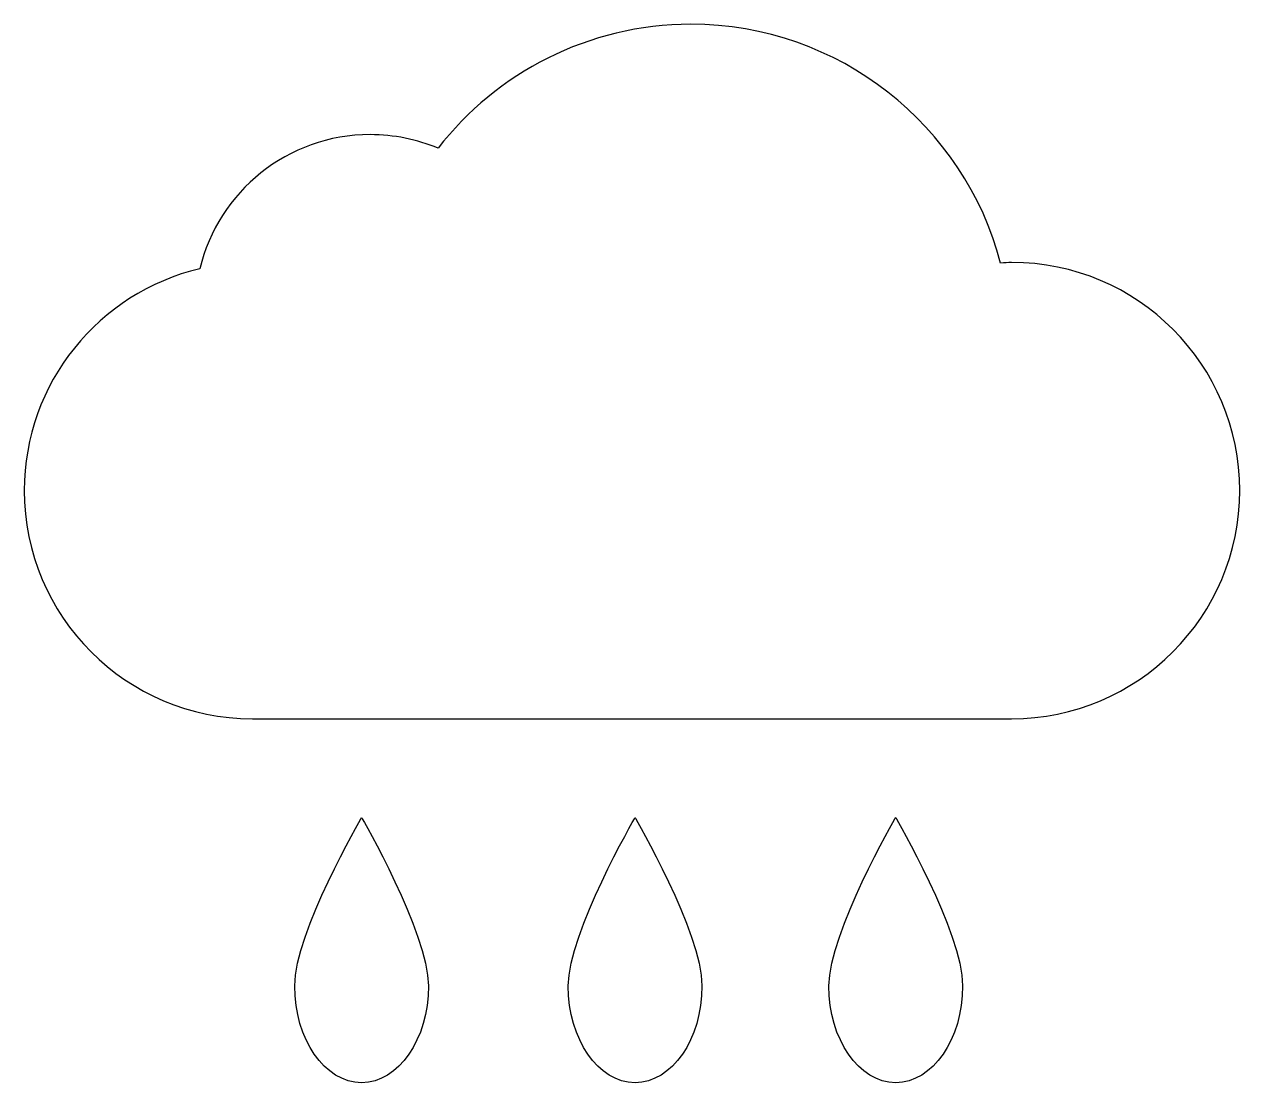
# Model space of a CAD drawing. Header units: centimetres. Extents: x -12 to 12, y -10.5 to 10.5.
import ezdxf

# ---------------------------------------------------------------- set-up
doc = ezdxf.new("R2010")
doc.units = ezdxf.units.CM
doc.header["$MEASUREMENT"] = 0
doc.layers.add('Layer 1', color=7, linetype='Continuous')

msp = doc.modelspace()

# ---------------------------------------------------------------- linework, layer by layer
at = {"layer": 'Layer 1'}
for points, knots in [([(12.02525, 1.24428), (12.02525, -1.24783), (10.00513, -3.26874), (7.51246, -3.26874), (7.51246, -3.26874), (7.51246, -3.26874), (-7.51246, -3.26874), (-7.51246, -3.26874), (-7.51246, -3.26874), (-10.00513, -3.26872), (-12.02525, -1.24804), (-12.02525, 1.24407), (-12.02525, 1.24407), (-12.02525, 3.37762), (-10.54271, 5.16157), (-8.55259, 5.632), (-8.55259, 5.632), (-8.18503, 7.15441), (-6.81711, 8.28596), (-5.1822, 8.28596), (-5.1822, 8.28596), (-4.70614, 8.28596), (-4.252, 8.18976), (-3.83886, 8.01627), (-3.83886, 8.01627), (-2.67715, 9.50572), (-0.86997, 10.46787), (1.16584, 10.46787), (1.16584, 10.46787), (4.10801, 10.46811), (6.57604, 8.46291), (7.29526, 5.74601), (7.29526, 5.74601), (7.36768, 5.74892), (7.43933, 5.7571), (7.51246, 5.7571), (7.51246, 5.7571), (10.00513, 5.75707), (12.02525, 3.73618), (12.02525, 1.24428)], [0, 0, 0, 0, 0.09090909, 0.09090909, 0.09090909, 0.09090909, 0.18181818, 0.18181818, 0.18181818, 0.18181818, 0.27272727, 0.27272727, 0.27272727, 0.27272727, 0.36363636, 0.36363636, 0.36363636, 0.36363636, 0.45454545, 0.45454545, 0.45454545, 0.45454545, 0.54545455, 0.54545455, 0.54545455, 0.54545455, 0.63636364, 0.63636364, 0.63636364, 0.63636364, 0.72727273, 0.72727273, 0.72727273, 0.72727273, 0.81818182, 0.81818182, 0.81818182, 0.81818182, 1, 1, 1, 1]), ([(-5.35156, -5.22534), (-5.35156, -5.22534), (-6.67382, -7.49615), (-6.67382, -8.55406), (-6.67382, -8.55406), (-6.67361, -9.61189), (-6.0816, -10.4697), (-5.35156, -10.4697), (-5.35156, -10.4697), (-4.62136, -10.4697), (-4.0288, -9.61192), (-4.0288, -8.55406), (-4.0288, -8.55406), (-4.02877, -7.49615), (-5.35156, -5.22534), (-5.35156, -5.22534), (-5.35156, -5.22534), (-5.35156, -5.22534), (-5.35156, -5.22534), (-5.35156, -5.22534)], [0, 0, 0, 0, 0.16666667, 0.16666667, 0.16666667, 0.16666667, 0.33333333, 0.33333333, 0.33333333, 0.33333333, 0.5, 0.5, 0.5, 0.5, 0.66666667, 0.66666667, 0.66666667, 0.66666667, 1, 1, 1, 1]), ([(0.06156, -5.22534), (0.06156, -5.22534), (-1.26064, -7.49615), (-1.26064, -8.55406), (-1.26064, -8.55406), (-1.26064, -9.61189), (-0.66863, -10.4697), (0.06135, -10.4697), (0.06135, -10.4697), (0.79218, -10.4697), (1.3844, -9.61192), (1.3844, -8.55406), (1.3844, -8.55406), (1.38442, -7.49615), (0.06137, -5.22534), (0.06156, -5.22534), (0.06156, -5.22534), (0.06156, -5.22534), (0.06156, -5.22534), (0.06156, -5.22534)], [0, 0, 0, 0, 0.16666667, 0.16666667, 0.16666667, 0.16666667, 0.33333333, 0.33333333, 0.33333333, 0.33333333, 0.5, 0.5, 0.5, 0.5, 0.66666667, 0.66666667, 0.66666667, 0.66666667, 1, 1, 1, 1]), ([(5.219, -5.22534), (5.219, -5.22534), (3.8968, -7.49615), (3.8968, -8.55406), (3.8968, -8.55406), (3.89701, -9.61189), (4.48902, -10.4697), (5.219, -10.4697), (5.219, -10.4697), (5.94928, -10.4697), (6.54197, -9.61192), (6.54197, -8.55406), (6.54197, -8.55406), (6.54197, -7.49615), (5.219, -5.22534), (5.219, -5.22534), (5.219, -5.22534), (5.219, -5.22534), (5.219, -5.22534), (5.219, -5.22534)], [0, 0, 0, 0, 0.16666667, 0.16666667, 0.16666667, 0.16666667, 0.33333333, 0.33333333, 0.33333333, 0.33333333, 0.5, 0.5, 0.5, 0.5, 0.66666667, 0.66666667, 0.66666667, 0.66666667, 1, 1, 1, 1])]:
    msp.add_open_spline(points, degree=3, knots=knots, dxfattribs=at)

doc.saveas('drawing.dxf')
